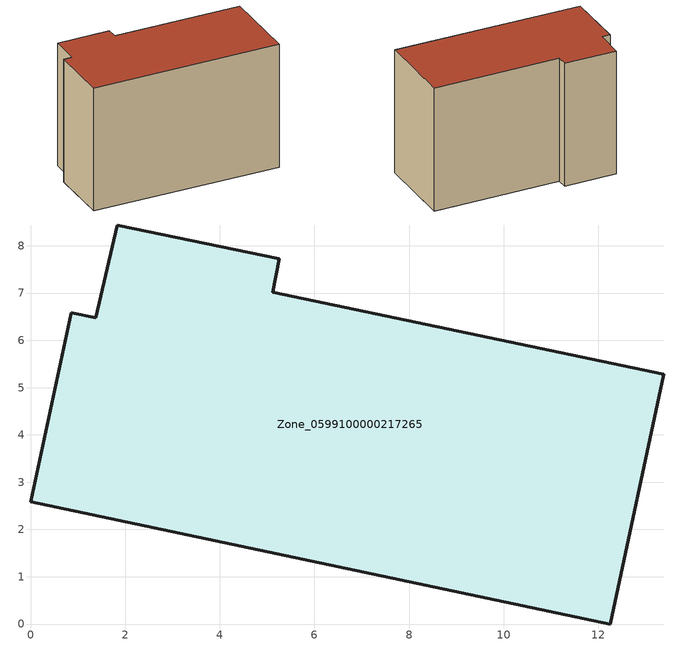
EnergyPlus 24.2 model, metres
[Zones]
Zone_0599100000217265
 floor ground (C_G): 1.37,6.47 1.83,8.44 5.25,7.72 5.12,7.02 13.39,5.28 12.26,0 0,2.59 0.86,6.59 z0
 wall outside (C_F): 12.26,0 13.39,5.28 5.12,7.02 5.25,7.72 1.83,8.44 1.37,6.47 0.86,6.59 0,2.59 12.26,0 z0:8.44
 roof outside (C_R): 1.83,8.44 1.37,6.47 0.86,6.59 0,2.59 12.26,0 13.39,5.28 5.12,7.02 5.25,7.72 z8.44
[BUILDING]
Pand.0599100000217265: North Axis=0; Terrain=City; Loads Convergence Tolerance Value=0.04; Temperature Convergence Tolerance Value=0.4; Solar Distribution=FullExterior; Maximum Number of Warmup Days=25; Minimum Number of Warmup Days=1
[Site:Location]
Rotterdam.The.Hague.AP_ZH_NLD Design_Conditions: Latitude=51.96; Longitude=4.45; Time Zone=1; Elevation=-4.5
[SITE:GROUNDTEMPERATURE:BUILDINGSURFACE]
18, 18, 18, 18, 18, 18, 18, 18, 18, 18, 18, 18
[MATERIAL] Thermal Absorptance=0.9; Solar Absorptance=0.7; Visible Absorptance=0.7
Name | Roughness | Thickness | Conductivity | Density | Specific Heat
G.TC.1975-1991 | MediumSmooth | 0.15 | 0.288461 | 540 | 1210
F.TC.1975-1991 | Rough | 0.3 | 0.230769 | 1920 | 840
R.TC.1975-1991 | MediumRough | 0.2 | 0.153846 | 1500 | 1000
[CONSTRUCTION]
C_G: G.TC.1975-1991
C_F: F.TC.1975-1991
C_R: R.TC.1975-1991
[ZONE]
Zone_0599100000217265: Type=1; Multiplier=1; Ceiling Height=Autocalculate; Volume=Autocalculate; Floor Area=autocalculate; Part of Total Floor Area=Yes
[ZONEINFILTRATION:DESIGNFLOWRATE]
Infil_Zone_0599100000217265: Zone or ZoneList or Space or SpaceList=Zone_0599100000217265; Schedule=AlwaysOn; Design Flow Rate Calculation Method=Flow/Area; Flow Rate per Floor Area=0.003; Constant Term Coefficient=1; Temperature Term Coefficient=0; Velocity Term Coefficient=0; Velocity Squared Term Coefficient=0
[HVACTEMPLATE:ZONE:IDEALLOADSAIRSYSTEM]
Zone_0599100000217265: Maximum Heating Supply Air Temperature=50; Minimum Cooling Supply Air Temperature=13; Maximum Heating Supply Air Humidity Ratio=0.0156; Minimum Cooling Supply Air Humidity Ratio=0.0077; Heating Limit=NoLimit; Cooling Limit=NoLimit; Dehumidification Control Type=ConstantSensibleHeatRatio; Cooling Sensible Heat Ratio=0.7; Dehumidification Setpoint=60; Humidification Control Type=None; Humidification Setpoint=30; Outdoor Air Method=None; Outdoor Air Flow Rate per Person=0.00944; Outdoor Air Flow Rate per Zone Floor Area=0; Outdoor Air Flow Rate per Zone=0; Demand Controlled Ventilation Type=None; Outdoor Air Economizer Type=NoEconomizer; Heat Recovery Type=None; Sensible Heat Recovery Effectiveness=0.7; Latent Heat Recovery Effectiveness=0.65
[ZONECONTROL:THERMOSTAT]
ThermostatControl_Zone_0599100000217265: Zone or ZoneList=Zone_0599100000217265; Control Type Schedule=DualSetpointControlType; Control 1=Thermostat_Zone_0599100000217265; Temperature Difference Between Cutout And Setpoint=0
[THERMOSTATSETPOINT:DUALSETPOINT]
Thermostat_Zone_0599100000217265: Heating Setpoint Temperature Schedule=HeatingSetpoint_Zone_0599100000217265; Cooling Setpoint Temperature Schedule=CoolingSetpoint_Zone_0599100000217265
[SCHEDULE:COMPACT]
HeatingSetpoint_Zone_0599100000217265: Through: 12/31, For: AllDays, Until: 24:00, 21
CoolingSetpoint_Zone_0599100000217265: Through: 12/31, For: AllDays, Until: 24:00, 24
DualSetpointControlType: Through: 12/31, For: AllDays, Until: 24:00, 4
AlwaysOn: Through: 12/31, For: AllDays, Until: 24:00, 1
